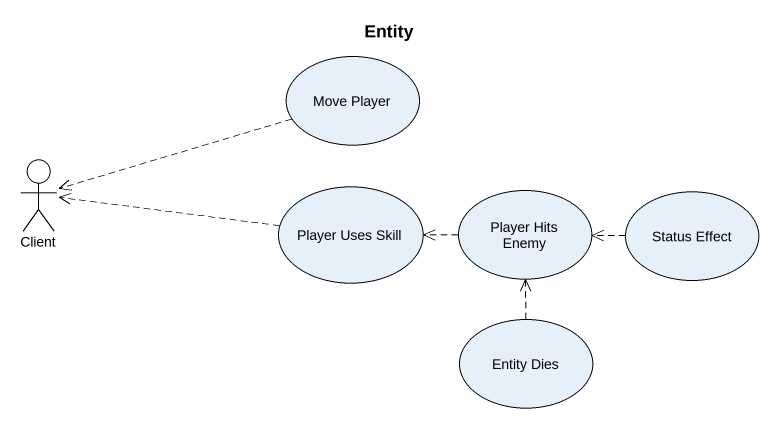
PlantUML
@startuml
title Entity
usecase "Move Player" as Move_Player
actor Client
usecase "Player Uses Skill" as Player_Uses_Skill
usecase "Player Hits Enemy" as Player_Hits_Enemy
usecase "Status Effect" as Status_Effect
usecase "Entity Dies" as Entity_Dies
Move_Player .left.> Client
Player_Uses_Skill .left.> Client
Player_Hits_Enemy .left.> Player_Uses_Skill
Status_Effect .left.> Player_Hits_Enemy
Entity_Dies .up.> Player_Hits_Enemy
@enduml
